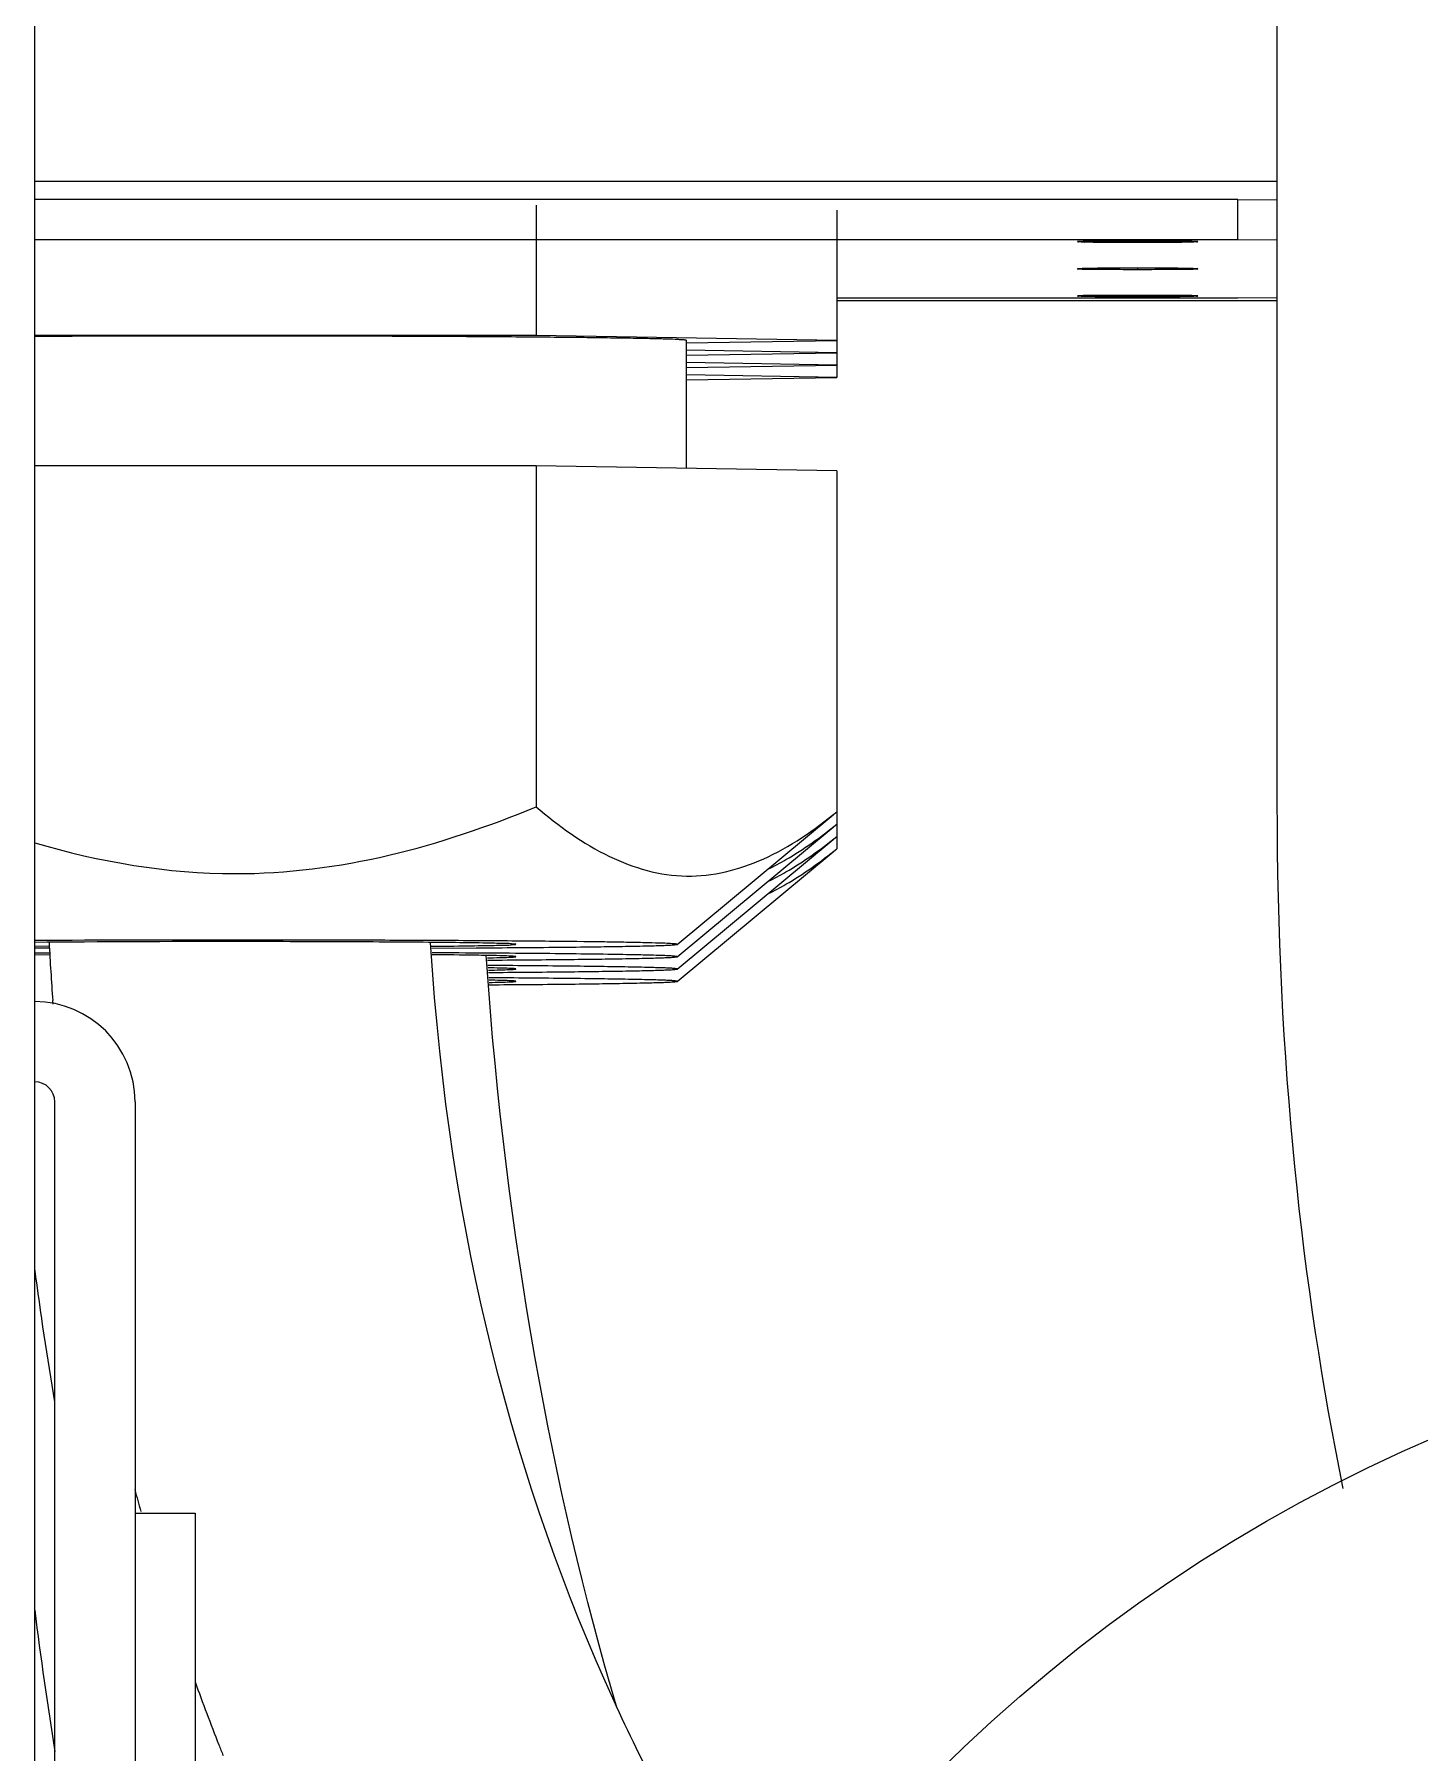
# Model space of a CAD drawing. Header units: millimetres. Extents: x 2513 to 2669, y 1505 to 1675.
# Drawn here: x 2525.5261 to 2525.5948, y 1506.2819 to 1506.367 of the extents above; entities that cross this region are included whole.
import ezdxf

# ---------------------------------------------------------------- set-up
doc = ezdxf.new("R2010")
doc.units = ezdxf.units.MM
doc.layers.add('AXES', color=7, linetype='Continuous')
doc.layers.add('DTM_AXES', color=7, linetype='Continuous')

msp = doc.modelspace()

# ---------------------------------------------------------------- linework, layer by layer
at = {"linetype": 'Continuous'}
for p, q in [((2525.587676556443, 1506.416831385844), (2525.587677039535, 1506.32895339354)), ((2525.526087100245, 1506.359772354115), (2525.587676870117, 1506.359771687696)), ((2525.585736156972, 1506.358850627792), (2525.526087100245, 1506.358851273212)), ((2525.585736135421, 1506.356862234723), (2525.585736156972, 1506.358850627792)), ((2525.585736156972, 1506.358850627792), (2525.587676875283, 1506.358831975632)), ((2525.550937726639, 1506.358574019183), (2525.550937656672, 1506.352118617491)), ((2525.565851408441, 1506.35832587456), (2525.565851682328, 1506.350037855938)), ((2525.585736135421, 1506.356862234723), (2525.526087100245, 1506.356862880143)), ((2525.587676886214, 1506.356843582251), (2525.585736135421, 1506.356862234723)), ((2525.565851359973, 1506.353854098362), (2525.587676902649, 1506.353853862203)), ((2525.565851361337, 1506.353979896174), (2525.585736676275, 1506.35397968101)), ((2525.585736676275, 1506.35397968101), (2525.587676901855, 1506.353998286514)), ((2525.550937656672, 1506.352118617491), (2525.526087100245, 1506.352118886382)), ((2525.565851338473, 1506.351870472869), (2525.550937656672, 1506.352118617491)), ((2525.558394512872, 1506.351135687193), (2525.565851453092, 1506.351259600558)), ((2525.565851453092, 1506.351259600558), (2525.55839451556, 1506.351383674477)), ((2525.55839658066, 1506.351746595769), (2525.565851338473, 1506.351870472869)), ((2525.558394506251, 1506.350524812869), (2525.56585156771, 1506.350648728248)), ((2525.56585156771, 1506.350648728248), (2525.558394508939, 1506.350772804185)), ((2525.55839449963, 1506.349913938544), (2525.565851682328, 1506.350037855938)), ((2525.565851682328, 1506.350037855938), (2525.558394502318, 1506.350161933892)), ((2525.55093758663, 1506.345656340018), (2525.526087100245, 1506.345656608907)), ((2525.55093758663, 1506.345656340018), (2525.550937403443, 1506.328754998935)), ((2525.565851268432, 1506.345408195396), (2525.55093758663, 1506.345656340018)), ((2525.565851268432, 1506.345408195396), (2525.565851429099, 1506.326674237381)), ((2525.548478018291, 1506.321194005957), (2525.548466597209, 1506.32135776863)), ((2525.526988511755, 1506.318975976519), (2525.526975960525, 1506.319143381191)), ((2525.531056231988, 1506.293741973767), (2525.534038959043, 1506.293741973767)), ((2525.534038959043, 1506.293741973767), (2525.534038959043, 1506.25794924911))]:
    msp.add_line(p, q, dxfattribs=at)
msp.add_circle((2525.626006376566, 1506.225636372683), 0.07804802460031027, dxfattribs=at)
for centre, radius, start, end in [((2525.668767781932, 1506.329684613503), 0.1421831150183672, 183.0913670089095, 184.2517199097829), ((2525.729370967666, 1506.333058360681), 0.2051167996953297, 187.6201018112113, 189.485995103695), ((2525.648906015545, 1506.326595077181), 0.1220489745541372, 195.05004969102, 195.5750697228588), ((2525.750243501742, 1506.317303071932), 0.2259528942222751, 187.2132676579994, 189.0091045235581), ((2525.643742111155, 1506.324935887873), 0.1166232098571857, 199.8280539447103, 201.4679574726454), ((2525.642999544995, 1506.324647274421), 0.1158265342152728, 201.4695279678268, 201.7526561227907)]:
    msp.add_arc(centre, radius, start, end, dxfattribs=at)
for points in [[(2525.587677039535, 1506.32895339354), (2525.587677109519, 1506.316222668253), (2525.588902302616, 1506.304944246444), (2525.590950257101, 1506.294963811679)], [(2525.526079284708, 1506.326972131782), (2525.529293401275, 1506.32601348064), (2525.532669696242, 1506.325437899647), (2525.536023732215, 1506.325437863355)], [(2525.554937715511, 1506.284105076215), (2525.551749770606, 1506.294970693227), (2525.549454868088, 1506.307267778634), (2525.548478018291, 1506.321194005957)]]:
    msp.add_open_spline(points, degree=3, dxfattribs=at)
for points, knots in [([(2525.536023732215, 1506.325437863355), (2525.538581450826, 1506.32543783568), (2525.543712710696, 1506.326097553564), (2525.54857268701, 1506.32777351278), (2525.550937403443, 1506.328754998935)], [0, 0, 0, 0, 0.4997466164, 1, 1, 1, 1]), ([(2525.550937403443, 1506.328754998935), (2525.552057249396, 1506.327806737916), (2525.554316067898, 1506.32614777188), (2525.558377633787, 1506.324953869766), (2525.562458820556, 1506.326002765852), (2525.564730027435, 1506.327594889807), (2525.565851085245, 1506.328506854312)], [0, 0, 0, 0, 0.2656226121, 0.5029047109, 0.7384049944, 1, 1, 1, 1]), ([(2525.562464327802, 1506.325674533647), (2525.562757343461, 1506.325815859447), (2525.56395172665, 1506.326451906706), (2525.565054756832, 1506.32724808698), (2525.565851199864, 1506.327895982002)], [0, 0, 0, 0, 0.2406180942, 1, 1, 1, 1]), ([(2525.56246444242, 1506.325063661337), (2525.562757458079, 1506.325204987137), (2525.563951841268, 1506.325841034396), (2525.56505487145, 1506.32663721467), (2525.565851314482, 1506.327285109692)], [0, 0, 0, 0, 0.2406180942, 1, 1, 1, 1]), ([(2525.562464557038, 1506.324452789027), (2525.562757572697, 1506.324594114827), (2525.563951955887, 1506.325230162086), (2525.565054986068, 1506.326026342359), (2525.565851429099, 1506.326674237381)], [0, 0, 0, 0, 0.2406180942, 1, 1, 1, 1]), ([(2525.559453956067, 1506.275526997904), (2525.557789775512, 1506.278337792839), (2525.550955980412, 1506.291342989347), (2525.546609852933, 1506.30738735518), (2525.545710377375, 1506.322012559224)], [0, 0, 0, 0, 0.2275766645, 1, 1, 1, 1])]:
    msp.add_open_spline(points, degree=3, knots=knots, dxfattribs=at)
at = {"layer": 'AXES', "linetype": 'Continuous'}
for p, q in [((2525.526087100245, 1505.954208210698), (2525.526087100245, 1506.468433359912)), ((2525.527079262582, 1506.145102742204), (2525.527079262582, 1506.314123941976)), ((2525.531056231989, 1506.314123941976), (2525.531056231989, 1506.145102742204))]:
    msp.add_line(p, q, dxfattribs=at)
for radius in [0.004971211757981546, 0.0009942423515963094]:
    msp.add_arc((2525.526085020231, 1506.314123941976), radius, 0, 90, dxfattribs=at)
at = {"layer": 'DTM_AXES', "linetype": 'Continuous'}
for p, q in [((2525.580764947566, 1506.356795474354), (2525.580764946945, 1506.356738205075)), ((2525.580765200084, 1506.355449646296), (2525.580765199463, 1506.355392377017)), ((2525.580765452602, 1506.354103818237), (2525.580765451981, 1506.354046548959)), ((2525.558394452139, 1506.345532267297), (2525.558394520837, 1506.351870553144)), ((2525.557932035491, 1506.321931907434), (2525.565676023334, 1506.328359886007)), ((2525.557932150109, 1506.321321035123), (2525.565676137952, 1506.327749013697)), ((2525.557932264727, 1506.320710162813), (2525.56567625257, 1506.327138141387)), ((2525.557932379346, 1506.320099290503), (2525.565676367188, 1506.326527269076)), ((2525.52606242107, 1506.321417146483), (2525.526835263224, 1506.321424179745)), ((2525.526813026085, 1506.321834489077), (2525.526062423475, 1506.321841350666)), ((2525.526820094215, 1506.321743798091), (2525.526064078205, 1506.321747336658)), ((2525.526064077799, 1506.321511161043), (2525.526833329148, 1506.3215147419)), ((2525.54576661646, 1506.321746075425), (2525.547973881659, 1506.321758151992))]:
    msp.add_line(p, q, dxfattribs=at)
for centre, radius, start, end in [((2525.535656148184, 1504.296987415073), 2.055098173258406, 89.98974358543352, 90.26739283239027), ((2525.535640466159, 1504.321293909128), 2.000851041968784, 89.98902571522484, 90.27422766015661), ((2525.534989909607, 1505.343700030441), 0.9783687214198029, 89.93945749978309, 90.52282366655169)]:
    msp.add_arc(centre, radius, start, end, dxfattribs=at)
for points, knots in [([(2525.577782214517, 1506.356766872042), (2525.57778221434, 1506.356747653988), (2525.577903665995, 1506.356781055386), (2525.578028007315, 1506.356741236433), (2525.578323844711, 1506.356756043381), (2525.578848605116, 1506.356739221375), (2525.579684230017, 1506.356741791728), (2525.580384421517, 1506.356738209193), (2525.580764946945, 1506.356738205075)], [0, 0, 0, 0, 0.0193264062, 0.07623902240000001, 0.1686422337, 0.293025029, 0.6173291695, 1, 1, 1, 1]), ([(2525.580764936199, 1506.356795474354), (2525.58038441192, 1506.356795478472), (2525.579684222773, 1506.356791911105), (2525.578848600906, 1506.356794499533), (2525.578323842386, 1506.356777688958), (2525.5780280066, 1506.356792502224), (2525.577903665159, 1506.356752686172), (2525.577782214695, 1506.356786089994), (2525.577782214517, 1506.356766872042)], [0, 0, 0, 0, 0.3826711326, 0.7069752234000001, 0.8313579394, 0.9237610689, 0.9806736240999999, 1, 1, 1, 1]), ([(2525.583747668627, 1506.356766807387), (2525.583747668804, 1506.356786025442), (2525.583626217148, 1506.356752624044), (2525.583501875829, 1506.356792442996), (2525.583206038433, 1506.356777636049), (2525.582681278028, 1506.356794458055), (2525.581845653126, 1506.356791887702), (2525.581145461628, 1506.356795470237), (2525.580764936199, 1506.356795474354)], [0, 0, 0, 0, 0.0193264062, 0.07623902240000001, 0.1686422337, 0.293025029, 0.6173291695, 1, 1, 1, 1]), ([(2525.580764946945, 1506.356738205075), (2525.581145471223, 1506.356738200958), (2525.581845660371, 1506.356741768324), (2525.582681282237, 1506.356739179897), (2525.583206040758, 1506.356755990471), (2525.583501876544, 1506.356741177206), (2525.583626217985, 1506.356780993258), (2525.583747668449, 1506.356747589436), (2525.583747668627, 1506.356766807387)], [0, 0, 0, 0, 0.3826711326, 0.7069752234000001, 0.8313579394, 0.9237610689, 0.9806736240999999, 1, 1, 1, 1]), ([(2525.580765188717, 1506.355449646296), (2525.580384664438, 1506.355449650413), (2525.579684475291, 1506.355446083047), (2525.578848853424, 1506.355448671475), (2525.578324094904, 1506.3554318609), (2525.578028259118, 1506.355446674165), (2525.577903917677, 1506.355406858114), (2525.577782467213, 1506.355440261936), (2525.577782467035, 1506.355421043984)], [0, 0, 0, 0, 0.3826711326, 0.7069752234000001, 0.8313579394, 0.9237610689, 0.9806736240999999, 1, 1, 1, 1]), ([(2525.577782467035, 1506.355421043984), (2525.577782466858, 1506.355401825929), (2525.577903918513, 1506.355435227327), (2525.578028259833, 1506.355395408375), (2525.578324097229, 1506.355410215323), (2525.578848857634, 1506.355393393316), (2525.579684482535, 1506.355395963669), (2525.580384674035, 1506.355392381134), (2525.580765199463, 1506.355392377017)], [0, 0, 0, 0, 0.0193264062, 0.07623902240000001, 0.1686422337, 0.293025029, 0.6173291695, 1, 1, 1, 1]), ([(2525.583747921145, 1506.355420979329), (2525.583747921322, 1506.355440197384), (2525.583626469666, 1506.355406795986), (2525.583502128347, 1506.355446614938), (2525.583206290951, 1506.35543180799), (2525.582681530546, 1506.355448629996), (2525.581845905645, 1506.355446059644), (2525.581145714146, 1506.355449642178), (2525.580765188717, 1506.355449646296)], [0, 0, 0, 0, 0.0193264062, 0.07623902240000001, 0.1686422337, 0.293025029, 0.6173291695, 1, 1, 1, 1]), ([(2525.580765199463, 1506.355392377017), (2525.581145723741, 1506.355392372899), (2525.581845912889, 1506.355395940266), (2525.582681534755, 1506.355393351838), (2525.583206293276, 1506.355410162413), (2525.583502129062, 1506.355395349147), (2525.583626470503, 1506.355435165199), (2525.583747920967, 1506.355401761377), (2525.583747921145, 1506.355420979329)], [0, 0, 0, 0, 0.3826711326, 0.7069752234000001, 0.8313579394, 0.9237610689, 0.9806736240999999, 1, 1, 1, 1]), ([(2525.577782719553, 1506.354075215926), (2525.577782719376, 1506.354055997871), (2525.577904171031, 1506.354089399269), (2525.578028512351, 1506.354049580317), (2525.578324349747, 1506.354064387264), (2525.578849110152, 1506.354047565258), (2525.579684735053, 1506.354050135611), (2525.580384926553, 1506.354046553076), (2525.580765451981, 1506.354046548959)], [0, 0, 0, 0, 0.0193264062, 0.07623902240000001, 0.1686422337, 0.293025029, 0.6173291695, 1, 1, 1, 1]), ([(2525.580765441235, 1506.354103818237), (2525.580384916957, 1506.354103822355), (2525.579684727809, 1506.354100254988), (2525.578849105942, 1506.354102843416), (2525.578324347422, 1506.354086032841), (2525.578028511636, 1506.354100846107), (2525.577904170195, 1506.354061030055), (2525.577782719731, 1506.354094433877), (2525.577782719553, 1506.354075215926)], [0, 0, 0, 0, 0.3826711326, 0.7069752234000001, 0.8313579394, 0.9237610689, 0.9806736240999999, 1, 1, 1, 1]), ([(2525.583748173663, 1506.354075151271), (2525.58374817384, 1506.354094369325), (2525.583626722184, 1506.354060967927), (2525.583502380865, 1506.354100786879), (2525.583206543469, 1506.354085979932), (2525.582681783064, 1506.354102801938), (2525.581846158163, 1506.354100231586), (2525.581145966664, 1506.35410381412), (2525.580765441235, 1506.354103818237)], [0, 0, 0, 0, 0.0193264062, 0.07623902240000001, 0.1686422337, 0.293025029, 0.6173291695, 1, 1, 1, 1]), ([(2525.580765451981, 1506.354046548959), (2525.581145976259, 1506.354046544841), (2525.581846165407, 1506.354050112208), (2525.582681787273, 1506.35404752378), (2525.583206545794, 1506.354064334354), (2525.58350238158, 1506.354049521089), (2525.583626723021, 1506.354089337141), (2525.583748173485, 1506.354055933319), (2525.583748173663, 1506.354075151271)], [0, 0, 0, 0, 0.3826711326, 0.7069752234000001, 0.8313579394, 0.9237610689, 0.9806736240999999, 1, 1, 1, 1]), ([(2525.558394500465, 1506.351870553144), (2525.558394500571, 1506.351880192793), (2525.558339690347, 1506.351881134198), (2525.558275849836, 1506.351896336597), (2525.558131697973, 1506.351902642449), (2525.557852420648, 1506.351919874177), (2525.557361136057, 1506.351935485613), (2525.556625955332, 1506.351955357839), (2525.55568952713, 1506.351973563591), (2525.554564790562, 1506.35199139293), (2525.553261125495, 1506.352008022274), (2525.551203839048, 1506.352029608156), (2525.548293215995, 1506.352051816531), (2525.544475227436, 1506.352071003607), (2525.540332426338, 1506.352082860203), (2525.537478817259, 1506.352085539664), (2525.536024027632, 1506.352085555405)], [0, 0, 0, 0, 0.0012924553, 0.0049330752, 0.0109586389, 0.0193601317, 0.0432182403, 0.0762840109, 0.1182414643, 0.1686892119, 0.2271413998, 0.2930345372, 0.4445441101, 0.6173966658, 0.8049461704, 1, 1, 1, 1]), ([(2525.557932012235, 1506.321931903756), (2525.557953711721, 1506.321949902092), (2525.557699900257, 1506.321955534117), (2525.557538814875, 1506.32198177949), (2525.556955346068, 1506.321995064507), (2525.556281687417, 1506.322016244226), (2525.55536131392, 1506.322033656434), (2525.553790303894, 1506.322059302184), (2525.551401997792, 1506.322085920481), (2525.548116324213, 1506.322111474114), (2525.544356961345, 1506.322130444735), (2525.540273311108, 1506.322142243099), (2525.537458902467, 1506.322144898866), (2525.536023703996, 1506.322144914395)], [0, 0, 0, 0, 0.0038596719, 0.0173687763, 0.0404668127, 0.07293501620000001, 0.1144592746, 0.1646364181, 0.2889064926, 0.4409028947999999, 0.6146988994, 0.8035141476000001, 1, 1, 1, 1]), ([(2525.549943118124, 1506.321934426481), (2525.549943118376, 1506.321957186673), (2525.549801642653, 1506.321932560381), (2525.549651251048, 1506.321975911458), (2525.54929227772, 1506.32196949473), (2525.54884577294, 1506.321989283479), (2525.548258946356, 1506.321997790948), (2525.547255320073, 1506.322015001493), (2525.545739764061, 1506.322031002396), (2525.543658017986, 1506.322047320593), (2525.54128220101, 1506.322059117349), (2525.538704513637, 1506.322066539127), (2525.53692892718, 1506.322068195871), (2525.536023718389, 1506.322068205666)], [0, 0, 0, 0, 0.0049045315, 0.0193316322, 0.0431905344, 0.0762562442, 0.1182159401, 0.1686654468, 0.2930138279, 0.4445271484, 0.6173866754999999, 0.8049390282, 1, 1, 1, 1]), ([(2525.545755966857, 1506.321838935549), (2525.546348076444, 1506.321844488489), (2525.547181632216, 1506.321852886736), (2525.548211948128, 1506.321870299465), (2525.54881492191, 1506.321878808248), (2525.549273857291, 1506.321899021094), (2525.549642980503, 1506.321892083755), (2525.549797558517, 1506.321936771121), (2525.549943117866, 1506.321911028262), (2525.549943118124, 1506.321934426481)], [0, 0, 0, 0, 0.4240067781, 0.596193801, 0.7394707643999999, 0.8524211531, 0.933943413, 0.9832453864, 1, 1, 1, 1]), ([(2525.557932126853, 1506.321321031446), (2525.557942096458, 1506.321329300596), (2525.557825307422, 1506.321346062309), (2525.557742655424, 1506.321350990042), (2525.557456323447, 1506.321368755812), (2525.556937803028, 1506.321386926581), (2525.555991530945, 1506.321412038675), (2525.554595670904, 1506.321436144111), (2525.552824686522, 1506.3214596347), (2525.550728563876, 1506.321480355238), (2525.548342830568, 1506.321498336672), (2525.5466611933, 1506.321507715693), (2525.545779829316, 1506.321511933157)], [0, 0, 0, 0, 0.0031961768, 0.0150441617, 0.0356303175, 0.0648756976, 0.148733258, 0.264990061, 0.411372653, 0.5850144172999999, 0.7825139034999999, 1, 1, 1, 1]), ([(2525.548520986413, 1506.321382413755), (2525.548333642485, 1506.32138608278), (2525.547420209195, 1506.321401916698), (2525.546506686944, 1506.321412046065), (2525.545780530778, 1506.321418905502)], [0, 0, 0, 0, 0.2051076299, 1, 1, 1, 1]), ([(2525.547973881659, 1506.321758151992), (2525.549342583916, 1506.32176668815), (2525.551279686396, 1506.321781394698), (2525.55369576632, 1506.321809276839), (2525.555126357607, 1506.321830057744), (2525.556268455065, 1506.321853377613), (2525.557033980809, 1506.32187204627), (2525.55748712755, 1506.321892878823), (2525.557711107758, 1506.321900399887), (2525.557844480351, 1506.321920115371), (2525.557917061233, 1506.321919502855), (2525.557932012235, 1506.321931903756)], [0, 0, 0, 0, 0.4121930586999999, 0.5833594727, 0.7276824097, 0.8429913634999999, 0.9275553743000001, 0.9578973014, 0.9801170525, 0.9941502789, 1, 1, 1, 1]), ([(2525.549943232743, 1506.321323554171), (2525.54994323283, 1506.321331500432), (2525.549896667456, 1506.321329883787), (2525.549843979349, 1506.321343016634), (2525.549722782129, 1506.321346328248), (2525.549489394686, 1506.32135944599), (2525.549079049276, 1506.321369983502), (2525.548726379453, 1506.321378391249), (2525.548520986413, 1506.321382413755)], [0, 0, 0, 0, 0.0167319441, 0.0645822336, 0.1438367974, 0.2542950816, 0.5674338267, 1, 1, 1, 1]), ([(2525.548529605479, 1506.321264894356), (2525.548733766254, 1506.321268902566), (2525.549084309821, 1506.321277276278), (2525.549492171126, 1506.321287788586), (2525.54972413971, 1506.321300845845), (2525.549844585543, 1506.321304172835), (2525.54989696508, 1506.32131721518), (2525.549943232656, 1506.321315654418), (2525.549943232743, 1506.321323554171)], [0, 0, 0, 0, 0.4325886947, 0.7457192284, 0.8561696939, 0.9354179331, 0.9832647303000001, 1, 1, 1, 1]), ([(2525.548531932466, 1506.321150877508), (2525.549827619206, 1506.32115951274), (2525.551659680105, 1506.321174219278), (2525.55394303885, 1506.321201729501), (2525.555291378508, 1506.321222112086), (2525.556366627691, 1506.321244800987), (2525.557086860131, 1506.321263071915), (2525.557513116645, 1506.321283134149), (2525.557723824078, 1506.321290691696), (2525.557849570007, 1506.32130933074), (2525.557917955281, 1506.321309277032), (2525.557932126853, 1506.321321031446)], [0, 0, 0, 0, 0.4133560345, 0.5844623025, 0.7285148384000001, 0.8434802904, 0.9277397904000001, 0.95797118, 0.9801195991, 0.9941262662, 1, 1, 1, 1]), ([(2525.557932241471, 1506.320710159135), (2525.557939471983, 1506.320716156384), (2525.55785605389, 1506.320734341571), (2525.557792045015, 1506.320734546353), (2525.557579389077, 1506.320752506696), (2525.557188227085, 1506.32076687848), (2525.556473036263, 1506.320790247983), (2525.555411035929, 1506.320811342344), (2525.554054124952, 1506.320833143246), (2525.551737163908, 1506.320861163969), (2525.549872437029, 1506.320876406589), (2525.548551345848, 1506.320885259958)], [0, 0, 0, 0, 0.003002381, 0.0143929783, 0.0343363537, 0.06278143280000001, 0.1447468491, 0.2590986673, 0.404151469, 0.5777616899, 1, 1, 1, 1]), ([(2525.549943347361, 1506.320712681861), (2525.549943347446, 1506.320720387561), (2525.549898322093, 1506.320719063182), (2525.549847231754, 1506.320731734551), (2525.549729921524, 1506.320735137625), (2525.549503876252, 1506.320747967756), (2525.549106386898, 1506.320758418793), (2525.548764721749, 1506.320766688849), (2525.54856570728, 1506.320770659707)], [0, 0, 0, 0, 0.0167498087, 0.0645821846, 0.1438041099, 0.2542220047, 0.5673179932, 1, 1, 1, 1]), ([(2525.548574070645, 1506.32065490089), (2525.548771888602, 1506.320658857615), (2525.549111489941, 1506.320667094238), (2525.54950656851, 1506.32067751999), (2525.549731237586, 1506.32069029113), (2525.549847819401, 1506.320693708376), (2525.549898610526, 1506.320706292378), (2525.549943347276, 1506.320705021242), (2525.549943347361, 1506.320712681861)], [0, 0, 0, 0, 0.4327035181, 0.7457914016, 0.8562017469, 0.9354175761, 0.9832466484000001, 1, 1, 1, 1]), ([(2525.548576403629, 1506.320540301596), (2525.549866262644, 1506.320548943367), (2525.551689950154, 1506.320563648182), (2525.553962739673, 1506.320591126575), (2525.555304551787, 1506.320611476147), (2525.556374503519, 1506.32063411389), (2525.557091149867, 1506.320652352159), (2525.557515278564, 1506.32067235285), (2525.55772493609, 1506.320679912391), (2525.55785007842, 1506.320698466479), (2525.557918131679, 1506.320698455965), (2525.557932241471, 1506.320710159135)], [0, 0, 0, 0, 0.4134471017, 0.5845484232, 0.7285795929000001, 0.8435180241, 0.9277536762999999, 0.9579764633, 0.9801194095, 0.994124157, 1, 1, 1, 1]), ([(2525.557932356089, 1506.320099286825), (2525.557939544818, 1506.320105249417), (2525.55785664452, 1506.32012344893), (2525.557792921164, 1506.320123584304), (2525.55758141482, 1506.320141542112), (2525.5571922405, 1506.320155852869), (2525.556480674794, 1506.320179189325), (2525.555423934701, 1506.32020023152), (2525.554073597039, 1506.320221999334), (2525.551767296304, 1506.320249987981), (2525.549911029407, 1506.320265229251), (2525.548595827674, 1506.320274089537)], [0, 0, 0, 0, 0.0029992055, 0.0143822241, 0.0343152385, 0.062747571, 0.1446832904, 0.2590055301, 0.4040378608, 0.5776478632000001, 1, 1, 1, 1]), ([(2525.549943461979, 1506.320101809551), (2525.549943462061, 1506.320109278567), (2525.549899951594, 1506.320108236795), (2525.549850433838, 1506.320120456046), (2525.549736948339, 1506.320123945183), (2525.549518131379, 1506.320136490389), (2525.549133305861, 1506.320146851769), (2525.548802482474, 1506.320154983977), (2525.548609754429, 1506.320158902555)], [0, 0, 0, 0, 0.0167691181, 0.0645843118, 0.1437743091, 0.2541526361, 0.5672057377, 1, 1, 1, 1]), ([(2525.54861786463, 1506.320044910497), (2525.548809431619, 1506.320048815113), (2525.549138253064, 1506.32005691449), (2525.549520740417, 1506.320067250522), (2525.549738223375, 1506.32007973822), (2525.549851003161, 1506.320083240351), (2525.549900230946, 1506.320095375328), (2525.549943461897, 1506.320094384207), (2525.549943461979, 1506.320101809551)], [0, 0, 0, 0, 0.432814777, 0.7458598632, 0.8562309093000001, 0.9354150358, 0.9832271151, 1, 1, 1, 1]), ([(2525.5486207994, 1506.319929726741), (2525.549904837268, 1506.319938374842), (2525.551720162355, 1506.319953077676), (2525.553982398031, 1506.319980523955), (2525.555317695374, 1506.320000840369), (2525.55638236114, 1506.32002342689), (2525.557095429643, 1506.320041632398), (2525.557517435593, 1506.320061571603), (2525.557726045764, 1506.320069133), (2525.557850585915, 1506.320087602365), (2525.557918307946, 1506.320087634788), (2525.557932356089, 1506.320099286825)], [0, 0, 0, 0, 0.4135378079, 0.584634165, 0.7286440215000001, 0.8435555211, 0.9277674204, 0.9579816470999999, 0.9801191598000001, 0.9941220204000001, 1, 1, 1, 1])]:
    msp.add_open_spline(points, degree=3, knots=knots, dxfattribs=at)

doc.saveas('drawing.dxf')
